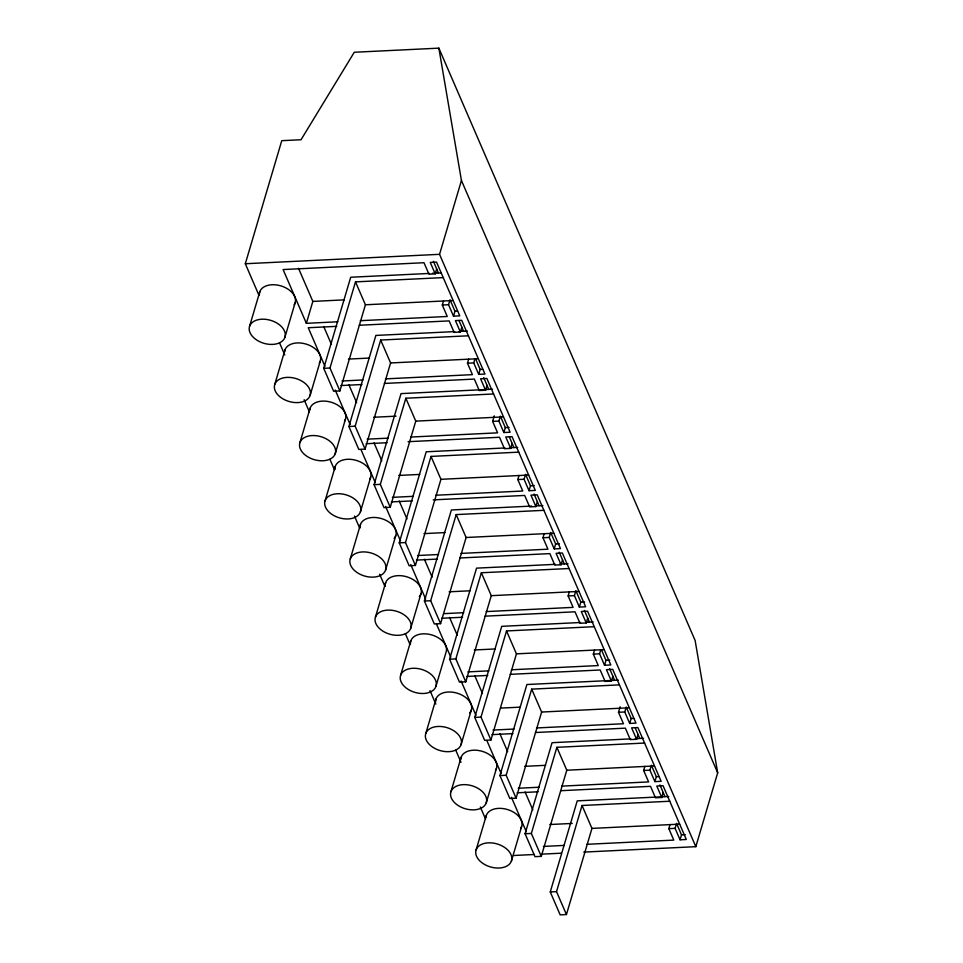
<?xml version="1.0" encoding="UTF-8"?>
<svg xmlns="http://www.w3.org/2000/svg" width="963" height="963" viewBox="0 0 963 963"><rect width="100%" height="100%" fill="white"/><g stroke="black" fill="none" stroke-linecap="round" stroke-linejoin="round"><path stroke-width="1.44" d="M259.035 295.485L245.312 263.742L281.762 140.682L301.034 139.743L354.276 52.255L438.863 48.15L695.13 640.491L717.688 772.832L695.816 846.67L583.759 852.099M249.586 326.228L259.793 291.765M284.879 337.387A18.514 11.977 16.5 0 0 261.78 319.21A18.514 11.977 16.5 0 0 255.039 338.832A18.514 11.977 16.5 0 0 284.879 337.387L295.087 302.924M274.756 384.406L284.964 349.954M337.832 321.786L306.354 323.315L312.843 301.407L298.53 268.316M310.05 395.564A18.514 11.977 16.5 0 0 286.95 377.388A18.514 11.977 16.5 0 0 280.209 397.009A18.514 11.977 16.5 0 0 310.05 395.564L320.258 361.101M299.926 442.595L310.134 408.131M443.233 277.609L355.503 281.87L365.422 304.777L339.903 390.93L333.631 391.231L323.724 368.323L350.701 277.248L429.498 273.432M339.903 390.93L329.984 368.01L355.503 281.87M335.22 453.742A18.514 11.977 16.5 0 0 312.12 435.565A18.514 11.977 16.5 0 0 305.379 455.186A18.514 11.977 16.5 0 0 335.22 453.742L345.428 419.278M325.097 500.772L335.305 466.309M468.403 335.798L380.674 340.047L390.593 362.955L365.073 449.107L358.802 449.408L348.895 426.501L375.871 335.425L454.668 331.609M365.073 449.107L355.154 426.2L380.674 340.047M360.391 511.919A18.514 11.977 16.5 0 0 337.291 493.742A18.514 11.977 16.5 0 0 330.55 513.375A18.514 11.977 16.5 0 0 360.391 511.919L370.599 477.467M695.816 846.67L439.549 254.328L461.433 180.49L438.863 48.15M350.267 558.949L360.475 524.486M306.354 323.315L283.098 269.556L423.997 262.718L428.944 274.178L435.216 273.865L436.672 268.954M493.574 393.975L405.844 398.225L415.763 421.132L390.244 507.284L383.972 507.585L374.065 484.678L401.041 393.614L492.514 389.221M390.244 507.284L380.325 484.377L405.844 398.225M360.318 320.691L447.253 316.478L442.294 305.03L443.522 300.889M453.513 316.177L448.565 304.717L450.022 299.794L454.969 311.254L453.513 316.177L459.784 315.876L436.528 262.117L430.256 262.418L435.216 273.865M385.561 570.108A18.514 11.977 16.5 0 0 362.461 551.931A18.514 11.977 16.5 0 0 355.72 571.553A18.514 11.977 16.5 0 0 385.561 570.108L395.769 535.645M375.438 617.127L385.645 582.675M359.235 325.265L449.167 320.896L454.115 332.355L460.386 332.054L461.843 327.131M518.744 452.153L431.015 456.414L440.934 479.321L415.414 565.462L409.143 565.763L399.236 542.855L426.212 451.791L505.009 447.964M415.414 565.462L405.495 542.554L431.015 456.414M385.489 378.868L472.424 374.655L467.464 363.207L468.692 359.067M460.386 332.054L455.427 320.595L461.698 320.294L484.955 374.053L478.683 374.354L473.736 362.907L474.819 359.211M478.683 374.354L480.14 369.431L475.746 359.247M410.732 628.285A18.514 11.977 16.5 0 0 387.632 610.109A18.514 11.977 16.5 0 0 380.891 629.73A18.514 11.977 16.5 0 0 410.732 628.285L420.939 593.822M400.608 675.316L410.816 640.852M384.406 383.443L474.338 379.085L479.285 390.533L485.557 390.232L487.013 385.308M543.914 510.33L456.185 514.591L466.104 537.498L440.585 623.651L434.313 623.952L424.406 601.044L451.382 509.969L531.672 506.081M440.585 623.651L430.666 600.731L456.185 514.591M410.659 437.058L497.594 432.844L492.635 421.385L494.272 415.872M503.854 432.531L498.906 421.084L500.363 416.16L505.31 427.608L503.854 432.531L510.125 432.231L486.869 378.471L480.597 378.772L485.557 390.232M435.902 686.463A18.514 11.977 16.5 0 0 412.802 668.286A18.514 11.977 16.5 0 0 406.061 687.907A18.514 11.977 16.5 0 0 435.902 686.463L446.11 651.999A18.514 11.977 16.5 0 0 430.016 634.473A18.514 11.977 16.5 0 0 410.407 643.97M425.778 733.493L435.986 699.03M408.071 441.692L499.508 437.262L504.456 448.71L510.727 448.409L512.184 443.486M569.085 568.519L481.356 572.768L491.274 595.676L465.755 681.828L459.483 682.129L449.577 659.222L476.553 568.146L555.35 564.33M465.755 681.828L455.836 658.921L481.356 572.768M435.83 495.235L522.765 491.022L517.805 479.562L519.033 475.433M529.024 490.721L524.077 479.261L525.533 474.338L530.481 485.797L529.024 490.721L535.296 490.408L512.039 436.648L505.768 436.961L510.727 448.409M461.072 744.64A18.514 11.977 16.5 0 0 437.972 726.463A18.514 11.977 16.5 0 0 431.231 746.096A18.514 11.977 16.5 0 0 461.072 744.64L471.28 710.188M450.949 791.67L461.157 757.207M433.242 499.869L524.679 495.439L529.626 506.899L535.897 506.586L537.354 501.675M594.255 626.696L506.526 630.946L516.445 653.853L490.925 740.005L484.654 740.306L474.747 717.399L501.723 626.335L580.52 622.507M490.925 740.005L481.006 717.098L506.526 630.946M461 553.412L547.935 549.199L542.976 537.751L544.203 533.61M554.194 548.898L549.247 537.438L550.704 532.515L555.651 543.975L554.194 548.898L560.466 548.597L537.21 494.838L530.938 495.138L535.897 506.586M486.243 802.829A18.514 11.977 16.5 0 0 463.143 784.652A18.514 11.977 16.5 0 0 456.402 804.274A18.514 11.977 16.5 0 0 486.243 802.829L496.451 768.366M476.119 849.848L486.327 815.396M459.917 557.986L549.849 553.617L554.796 565.076L561.068 564.775L562.524 559.852M619.426 684.874L531.696 689.135L541.615 712.042L516.096 798.183L509.824 798.483L499.917 775.576L526.893 684.512L618.366 680.131M516.096 798.183L506.177 775.275L531.696 689.135M486.171 611.589L573.105 607.376L568.146 595.928L569.374 591.788M579.365 607.075L574.417 595.628L575.874 590.704L580.821 602.152L579.365 607.075L585.636 606.774L562.38 553.015L556.108 553.316L561.068 564.775M511.413 861.006A18.514 11.977 16.5 0 0 488.313 842.83A18.514 11.977 16.5 0 0 481.572 862.451A18.514 11.977 16.5 0 0 511.413 861.006L521.621 826.543M485.087 616.164L575.019 611.806L579.967 623.254L586.238 622.953L587.695 618.029M644.596 743.051L556.867 747.312L566.786 770.219L541.266 856.372L534.995 856.673L525.088 833.765L552.064 742.69L630.861 738.874M541.266 856.372L531.347 833.452L556.867 747.312M511.341 669.779L598.276 665.565L593.316 654.106L594.544 649.977M586.238 622.953L581.279 611.493L587.55 611.192L610.807 664.952L604.535 665.252L599.588 653.805L600.671 650.109M604.535 665.252L605.992 660.329L601.598 650.157M510.258 674.341L600.19 669.983L605.137 681.431L611.409 681.13L612.865 676.207M669.767 801.24L582.037 805.489L591.956 828.397L566.437 914.549L560.165 914.85L550.258 891.943L577.234 800.867L668.707 796.485M566.437 914.549L556.518 891.642L582.037 805.489M536.511 727.956L623.446 723.743L618.487 712.283L620.124 706.77M629.706 723.442L624.758 711.982L626.215 707.059L631.162 718.518L629.706 723.442L635.977 723.129L612.721 669.369L606.449 669.682L611.409 681.13M535.428 732.518L625.36 728.16L630.308 739.62L636.579 739.307L638.036 734.396M561.682 786.133L648.617 781.92L643.657 770.472L644.885 766.331M636.579 739.307L631.62 727.859L637.891 727.559L661.148 781.318L654.876 781.619L649.929 770.159L651.012 766.476M654.876 781.619L656.333 776.696L651.385 765.236M560.598 790.707L650.531 786.338L655.478 797.797L661.75 797.496L663.206 792.573M586.852 844.31L673.787 840.097L668.828 828.649L670.055 824.509M680.047 839.796L675.099 828.349L676.556 823.425L681.503 834.873L680.047 839.796L686.318 839.495L663.062 785.736L656.79 786.037L661.75 797.496M245.312 263.742L439.549 254.328M432.471 273.287L440.922 272.902M312.843 301.407L344.188 299.878M365.422 304.777L453.14 300.528M442.294 305.03L448.565 304.717M454.969 311.254L457.485 311.133M336.749 326.349L308.268 327.733L324.964 366.325M459.134 331.392L467.344 331.043M348.462 359.079L369.359 358.067M390.593 362.955L478.31 358.705M323.724 368.323L329.984 368.01M467.464 363.207L473.736 362.907M480.14 369.431L482.656 369.311M342.021 380.987L363.003 379.964M340.938 385.549L361.919 384.526M373.632 417.256L396.022 416.172M415.763 421.132L503.48 416.883M348.895 426.501L355.154 426.2M492.635 421.385L498.906 421.084M505.31 427.608L509.078 427.428M367.192 439.164L388.173 438.141M366.109 443.726L387.09 442.715M509.475 447.747L517.685 447.41M398.802 475.433L419.699 474.422M440.934 479.321L528.651 475.06M374.065 484.678L380.325 484.377M517.805 479.562L524.077 479.261M530.481 485.797L534.248 485.617M392.362 497.341L413.344 496.33M391.279 501.904L412.26 500.892M536.126 505.864L542.855 505.587M423.973 533.622L444.87 532.599M466.104 537.498L553.821 533.249M399.236 542.855L405.495 542.554M542.976 537.751L549.247 537.438M555.651 543.975L559.419 543.794M417.533 555.519L438.514 554.507M416.449 560.093L437.431 559.07M559.816 564.113L568.026 563.764M449.143 591.8L470.04 590.788M491.274 595.676L578.992 591.426M424.406 601.044L430.666 600.731M568.146 595.928L574.417 595.628M580.821 602.152L584.589 601.971M444.196 613.636L463.685 612.685M441.62 618.27L462.601 617.247M586.467 622.218L593.196 621.942M474.314 649.977L495.211 648.966M516.445 653.853L604.162 649.604M449.577 659.222L455.836 658.921M593.316 654.106L599.588 653.805M605.992 660.329L609.76 660.149M467.874 671.885L488.855 670.862M466.79 676.447L487.772 675.436M500.977 708.082L520.381 707.143M541.615 712.042L629.333 707.781M474.747 717.399L481.006 717.098M618.487 712.283L624.758 711.982M631.162 718.518L633.678 718.398M493.044 730.062L514.025 729.051M491.961 734.625L512.942 733.613M635.327 738.657L643.537 738.308M524.654 766.343L545.552 765.32M566.786 770.219L654.503 765.97M499.917 775.576L506.177 775.275M643.657 770.472L649.929 770.159M656.333 776.696L658.848 776.575M518.214 788.24L539.196 787.228M517.131 792.814L538.112 791.791M549.825 824.521L572.215 823.437M591.956 828.397L679.673 824.147M525.088 833.765L531.347 833.452M668.828 828.649L675.099 828.349M681.503 834.873L685.271 834.692M543.385 846.429L564.366 845.406M513.532 855.505L534.441 854.494M541.916 854.133L561.345 853.194M550.258 891.943L556.518 891.642M461.433 180.49L717.688 772.832M433.374 261.31L438.418 272.998M459.086 320.763L463.588 331.176M483.715 377.677L488.759 389.353M509.427 437.13L513.929 447.53M534.056 494.031L539.099 505.719M559.226 552.208L564.27 563.897M584.397 610.398L589.44 622.074M609.567 668.575L614.611 680.251M635.279 728.028L639.781 738.44M659.908 784.929L664.952 796.618M323.7 326.505L331.453 344.417M348.871 384.682L356.623 402.606M374.041 442.86L381.793 460.783M399.212 501.037L406.964 518.961M424.382 559.226L432.134 577.138M449.552 617.403L457.305 635.327M474.723 675.581L482.475 693.504M499.893 733.758L507.645 751.682M525.064 791.947L532.816 809.859M335.232 390.051L350.135 424.502M360.993 449.601L375.305 482.692M385.573 506.406L400.476 540.869M410.744 564.583L425.646 599.046M436.504 624.144L450.816 657.223M461.084 680.949L475.987 715.413M486.845 740.511L501.157 773.59M511.425 797.304L526.328 831.767M279.547 342.888L284.795 355.01M304.139 399.717L309.376 411.851M329.888 459.243L334.546 470.028M354.48 516.072L359.717 528.206M379.651 574.261L384.887 586.383M405.399 633.786L410.057 644.572M429.992 690.615L435.818 704.097M455.74 750.141L460.988 762.275M480.332 806.982L485.569 819.104M259.384 294.895A18.514 11.977 16.5 0 1 280.558 285.782A18.514 11.977 16.5 0 1 294.136 304.814M284.554 352.001A18.514 11.977 16.5 0 1 306.499 344.2A18.514 11.977 16.5 0 1 319.307 362.991M309.725 410.19A18.514 11.977 16.5 0 1 331.669 402.378A18.514 11.977 16.5 0 1 344.477 421.168M334.895 469.438A18.514 11.977 16.5 0 1 356.069 460.326A18.514 11.977 16.5 0 1 369.648 479.345M360.066 527.616A18.514 11.977 16.5 0 1 382.01 518.744A18.514 11.977 16.5 0 1 394.156 538.389M385.236 585.793A18.514 11.977 16.5 0 1 407.18 576.921A18.514 11.977 16.5 0 1 419.326 596.566M435.577 702.159A18.514 11.977 16.5 0 1 457.521 693.276A18.514 11.977 16.5 0 1 469.667 712.933M460.747 759.265A18.514 11.977 16.5 0 1 482.692 751.465A18.514 11.977 16.5 0 1 495.5 770.256M485.918 817.443A18.514 11.977 16.5 0 1 507.862 809.642A18.514 11.977 16.5 0 1 520.67 828.433"/></g></svg>
